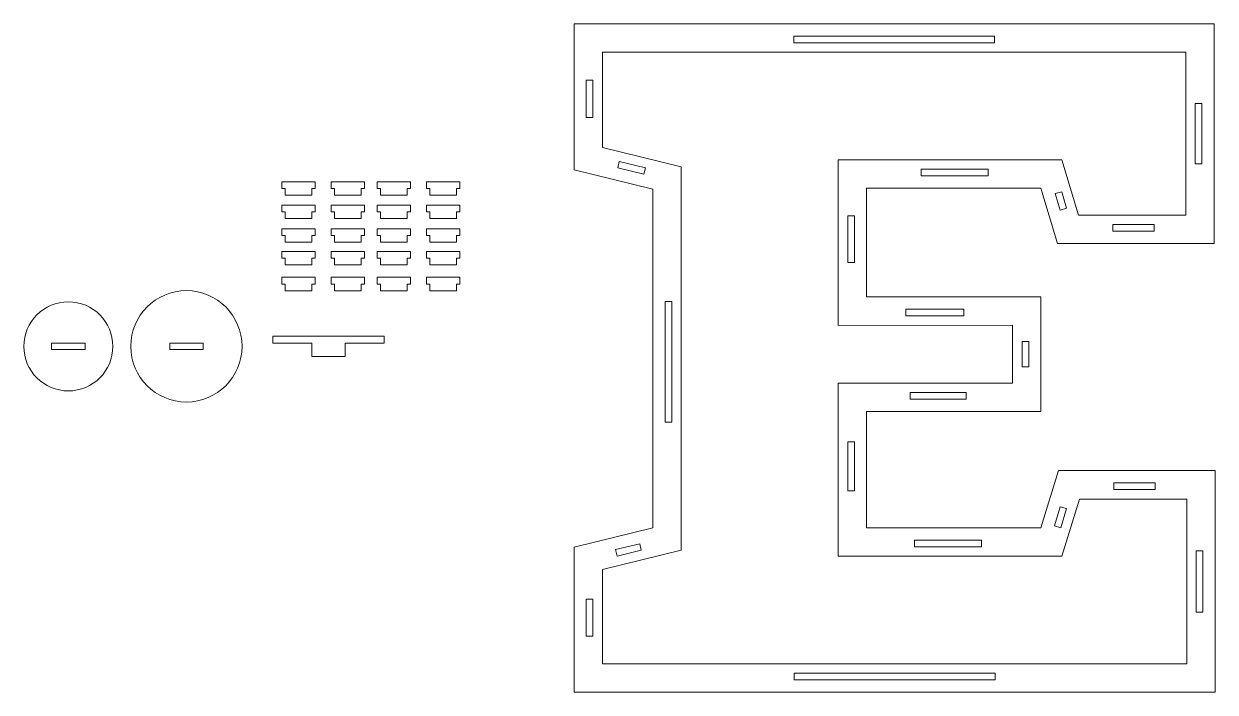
# Model space of a CAD drawing. Header units: centimetres. Extents: x -250 to 250, y -508 to 508.
# Drawn here: x -245.6 to -192.1, y 37.7 to 67.7 of the extents above; entities that cross this region are included whole.
import ezdxf

# ---------------------------------------------------------------- set-up
doc = ezdxf.new("R2010")
doc.units = ezdxf.units.CM
doc.header["$MEASUREMENT"] = 0
doc.layers.add('Capa 1', color=7, linetype='Continuous')

msp = doc.modelspace()

# ---------------------------------------------------------------- linework, layer by layer
at = {"layer": 'Capa 1', "color": 240, "lineweight": 9}
for points, knots in [([(-192.08501, 37.69765), (-192.08501, 37.69765), (-220.88502, 37.69765), (-220.88502, 37.69765), (-220.88502, 37.69765), (-220.88502, 44.21192), (-220.88502, 44.21192), (-220.88502, 44.21192), (-217.34327, 45.06907), (-217.34327, 45.06907), (-217.34327, 45.06907), (-217.34327, 60.28332), (-217.34327, 60.28332), (-217.34327, 60.28332), (-220.88502, 61.14047), (-220.88502, 61.14047), (-220.88502, 61.14047), (-220.88502, 67.69759), (-220.88502, 67.69759), (-220.88502, 67.69759), (-192.13162, 67.69759), (-192.13162, 67.69759), (-192.13162, 67.69759), (-192.13162, 57.84047), (-192.13162, 57.84047), (-192.13162, 57.84047), (-199.16852, 57.84047), (-199.16852, 57.84047), (-199.16852, 57.84047), (-199.91414, 60.32618), (-199.91414, 60.32618), (-199.91414, 60.32618), (-207.74327, 60.32618), (-207.74327, 60.32618), (-207.74327, 60.32618), (-207.7432, 55.43717), (-207.7432, 55.43717), (-207.7432, 55.43717), (-199.91414, 55.44048), (-199.91414, 55.44048), (-199.91414, 55.44048), (-199.91414, 50.29763), (-199.91414, 50.29763), (-199.91414, 50.29763), (-207.74327, 50.29763), (-207.74327, 50.29763), (-207.74327, 50.29763), (-207.74327, 45.06907), (-207.74327, 45.06907), (-207.74327, 45.06907), (-199.91414, 45.06907), (-199.91414, 45.06907), (-199.91414, 45.06907), (-199.12191, 47.64049), (-199.12191, 47.64049), (-199.12191, 47.64049), (-192.08501, 47.64049), (-192.08501, 47.64049), (-192.08501, 47.64049), (-192.08501, 37.69765), (-192.08501, 37.69765)], [0, 0, 0, 0, 0.05, 0.05, 0.05, 0.1, 0.1, 0.1, 0.15, 0.15, 0.15, 0.2, 0.2, 0.2, 0.25, 0.25, 0.25, 0.3, 0.3, 0.3, 0.35, 0.35, 0.35, 0.4, 0.4, 0.4, 0.45, 0.45, 0.45, 0.5, 0.5, 0.5, 0.55, 0.55, 0.55, 0.6, 0.6, 0.6, 0.65, 0.65, 0.65, 0.7, 0.7, 0.7, 0.75, 0.75, 0.75, 0.8, 0.8, 0.8, 0.85, 0.85, 0.85, 0.9, 0.9, 0.9, 0.95, 0.95, 0.95, 1, 1, 1, 1]), ([(-211.01771, 66.84906), (-211.01771, 66.84906), (-201.99893, 66.84906), (-201.99893, 66.84906), (-201.99893, 66.84906), (-201.99893, 67.14906), (-201.99893, 67.14906), (-201.99893, 67.14906), (-211.01771, 67.14906), (-211.01771, 67.14906), (-211.01771, 67.14906), (-211.01771, 66.84906), (-211.01771, 66.84906)], [0, 0, 0, 0, 0.25, 0.25, 0.25, 0.5, 0.5, 0.5, 0.75, 0.75, 0.75, 1, 1, 1, 1]), ([(-193.3578, 38.97044), (-193.3578, 38.97044), (-193.3578, 46.3677), (-193.3578, 46.3677), (-193.3578, 46.3677), (-198.18222, 46.3677), (-198.18222, 46.3677), (-198.18222, 46.3677), (-198.97445, 43.79628), (-198.97445, 43.79628), (-198.97445, 43.79628), (-209.01606, 43.79628), (-209.01606, 43.79628), (-209.01606, 43.79628), (-209.01606, 51.57042), (-209.01606, 51.57042), (-209.01606, 51.57042), (-201.18693, 51.57042), (-201.18693, 51.57042), (-201.18693, 51.57042), (-201.18693, 54.16715), (-201.18693, 54.16715), (-201.18693, 54.16715), (-209.01597, 54.16384), (-209.01597, 54.16384), (-209.01597, 54.16384), (-209.01608, 61.59897), (-209.01608, 61.59897), (-209.01608, 61.59897), (-198.96711, 61.59897), (-198.96711, 61.59897), (-198.96711, 61.59897), (-198.22149, 59.11326), (-198.22149, 59.11326), (-198.22149, 59.11326), (-193.40441, 59.11326), (-193.40441, 59.11326), (-193.40441, 59.11326), (-193.40441, 66.4248), (-193.40441, 66.4248), (-193.40441, 66.4248), (-219.61223, 66.4248), (-219.61223, 66.4248), (-219.61223, 66.4248), (-219.61223, 62.14197), (-219.61223, 62.14197), (-219.61223, 62.14197), (-216.07048, 61.28482), (-216.07048, 61.28482), (-216.07048, 61.28482), (-216.07048, 44.06757), (-216.07048, 44.06757), (-216.07048, 44.06757), (-219.61223, 43.21042), (-219.61223, 43.21042), (-219.61223, 43.21042), (-219.61223, 38.97044), (-219.61223, 38.97044), (-219.61223, 38.97044), (-193.3578, 38.97044), (-193.3578, 38.97044)], [0, 0, 0, 0, 0.05, 0.05, 0.05, 0.1, 0.1, 0.1, 0.15, 0.15, 0.15, 0.2, 0.2, 0.2, 0.25, 0.25, 0.25, 0.3, 0.3, 0.3, 0.35, 0.35, 0.35, 0.4, 0.4, 0.4, 0.45, 0.45, 0.45, 0.5, 0.5, 0.5, 0.55, 0.55, 0.55, 0.6, 0.6, 0.6, 0.65, 0.65, 0.65, 0.7, 0.7, 0.7, 0.75, 0.75, 0.75, 0.8, 0.8, 0.8, 0.85, 0.85, 0.85, 0.9, 0.9, 0.9, 0.95, 0.95, 0.95, 1, 1, 1, 1]), ([(-220.03649, 63.48845), (-220.03649, 63.48845), (-220.03649, 65.16875), (-220.03649, 65.16875), (-220.03649, 65.16875), (-220.33649, 65.16875), (-220.33649, 65.16875), (-220.33649, 65.16875), (-220.33649, 63.48845), (-220.33649, 63.48845), (-220.33649, 63.48845), (-220.03649, 63.48845), (-220.03649, 63.48845)], [0, 0, 0, 0, 0.25, 0.25, 0.25, 0.5, 0.5, 0.5, 0.75, 0.75, 0.75, 1, 1, 1, 1]), ([(-192.98015, 64.12904), (-192.98015, 64.12904), (-192.98015, 61.40902), (-192.98015, 61.40902), (-192.98015, 61.40902), (-192.68015, 61.40902), (-192.68015, 61.40902), (-192.68015, 61.40902), (-192.68015, 64.12904), (-192.68015, 64.12904), (-192.68015, 64.12904), (-192.98015, 64.12904), (-192.98015, 64.12904)], [0, 0, 0, 0, 0.25, 0.25, 0.25, 0.5, 0.5, 0.5, 0.75, 0.75, 0.75, 1, 1, 1, 1]), ([(-217.67532, 61.23671), (-217.67532, 61.23671), (-218.85591, 61.52242), (-218.85591, 61.52242), (-218.85591, 61.52242), (-218.92647, 61.23084), (-218.92647, 61.23084), (-218.92647, 61.23084), (-217.74589, 60.94512), (-217.74589, 60.94512), (-217.74589, 60.94512), (-217.67532, 61.23671), (-217.67532, 61.23671)], [0, 0, 0, 0, 0.25, 0.25, 0.25, 0.5, 0.5, 0.5, 0.75, 0.75, 0.75, 1, 1, 1, 1]), ([(-202.2858, 61.17471), (-202.2858, 61.17471), (-205.2888, 61.17471), (-205.2888, 61.17471), (-205.2888, 61.17471), (-205.2888, 60.87471), (-205.2888, 60.87471), (-205.2888, 60.87471), (-202.2858, 60.87471), (-202.2858, 60.87471), (-202.2858, 60.87471), (-202.2858, 61.17471), (-202.2858, 61.17471)], [0, 0, 0, 0, 0.25, 0.25, 0.25, 0.5, 0.5, 0.5, 0.75, 0.75, 0.75, 1, 1, 1, 1]), ([(-232.66725, 60.31139), (-232.66725, 60.31139), (-232.66725, 60.01139), (-232.66725, 60.01139), (-232.66725, 60.01139), (-233.86725, 60.01139), (-233.86725, 60.01139), (-233.86725, 60.01139), (-233.86725, 60.31139), (-233.86725, 60.31139), (-233.86725, 60.31139), (-234.01725, 60.31139), (-234.01725, 60.31139), (-234.01725, 60.31139), (-234.01725, 60.61139), (-234.01725, 60.61139), (-234.01725, 60.61139), (-232.51725, 60.61139), (-232.51725, 60.61139), (-232.51725, 60.61139), (-232.51725, 60.31139), (-232.51725, 60.31139), (-232.51725, 60.31139), (-232.66725, 60.31139), (-232.66725, 60.31139)], [0, 0, 0, 0, 0.125, 0.125, 0.125, 0.25, 0.25, 0.25, 0.375, 0.375, 0.375, 0.5, 0.5, 0.5, 0.625, 0.625, 0.625, 0.75, 0.75, 0.75, 0.875, 0.875, 0.875, 1, 1, 1, 1]), ([(-230.44692, 60.31139), (-230.44692, 60.31139), (-230.44692, 60.01139), (-230.44692, 60.01139), (-230.44692, 60.01139), (-231.64692, 60.01139), (-231.64692, 60.01139), (-231.64692, 60.01139), (-231.64692, 60.31139), (-231.64692, 60.31139), (-231.64692, 60.31139), (-231.79692, 60.31139), (-231.79692, 60.31139), (-231.79692, 60.31139), (-231.79692, 60.61139), (-231.79692, 60.61139), (-231.79692, 60.61139), (-230.29692, 60.61139), (-230.29692, 60.61139), (-230.29692, 60.61139), (-230.29692, 60.31139), (-230.29692, 60.31139), (-230.29692, 60.31139), (-230.44692, 60.31139), (-230.44692, 60.31139)], [0, 0, 0, 0, 0.125, 0.125, 0.125, 0.25, 0.25, 0.25, 0.375, 0.375, 0.375, 0.5, 0.5, 0.5, 0.625, 0.625, 0.625, 0.75, 0.75, 0.75, 0.875, 0.875, 0.875, 1, 1, 1, 1]), ([(-228.387, 60.31139), (-228.387, 60.31139), (-228.387, 60.01139), (-228.387, 60.01139), (-228.387, 60.01139), (-229.587, 60.01139), (-229.587, 60.01139), (-229.587, 60.01139), (-229.587, 60.31139), (-229.587, 60.31139), (-229.587, 60.31139), (-229.737, 60.31139), (-229.737, 60.31139), (-229.737, 60.31139), (-229.737, 60.61139), (-229.737, 60.61139), (-229.737, 60.61139), (-228.237, 60.61139), (-228.237, 60.61139), (-228.237, 60.61139), (-228.237, 60.31139), (-228.237, 60.31139), (-228.237, 60.31139), (-228.387, 60.31139), (-228.387, 60.31139)], [0, 0, 0, 0, 0.125, 0.125, 0.125, 0.25, 0.25, 0.25, 0.375, 0.375, 0.375, 0.5, 0.5, 0.5, 0.625, 0.625, 0.625, 0.75, 0.75, 0.75, 0.875, 0.875, 0.875, 1, 1, 1, 1]), ([(-226.16667, 60.31139), (-226.16667, 60.31139), (-226.16667, 60.01139), (-226.16667, 60.01139), (-226.16667, 60.01139), (-227.36667, 60.01139), (-227.36667, 60.01139), (-227.36667, 60.01139), (-227.36667, 60.31139), (-227.36667, 60.31139), (-227.36667, 60.31139), (-227.51667, 60.31139), (-227.51667, 60.31139), (-227.51667, 60.31139), (-227.51667, 60.61139), (-227.51667, 60.61139), (-227.51667, 60.61139), (-226.01667, 60.61139), (-226.01667, 60.61139), (-226.01667, 60.61139), (-226.01667, 60.31139), (-226.01667, 60.31139), (-226.01667, 60.31139), (-226.16667, 60.31139), (-226.16667, 60.31139)], [0, 0, 0, 0, 0.125, 0.125, 0.125, 0.25, 0.25, 0.25, 0.375, 0.375, 0.375, 0.5, 0.5, 0.5, 0.625, 0.625, 0.625, 0.75, 0.75, 0.75, 0.875, 0.875, 0.875, 1, 1, 1, 1]), ([(-198.75819, 59.42582), (-198.75819, 59.42582), (-198.97921, 60.16265), (-198.97921, 60.16265), (-198.97921, 60.16265), (-199.26656, 60.07646), (-199.26656, 60.07646), (-199.26656, 60.07646), (-199.04554, 59.33963), (-199.04554, 59.33963), (-199.04554, 59.33963), (-198.75819, 59.42582), (-198.75819, 59.42582)], [0, 0, 0, 0, 0.25, 0.25, 0.25, 0.5, 0.5, 0.5, 0.75, 0.75, 0.75, 1, 1, 1, 1]), ([(-232.66725, 59.25559), (-232.66725, 59.25559), (-232.66725, 58.95559), (-232.66725, 58.95559), (-232.66725, 58.95559), (-233.86725, 58.95559), (-233.86725, 58.95559), (-233.86725, 58.95559), (-233.86725, 59.25559), (-233.86725, 59.25559), (-233.86725, 59.25559), (-234.01725, 59.25559), (-234.01725, 59.25559), (-234.01725, 59.25559), (-234.01725, 59.55559), (-234.01725, 59.55559), (-234.01725, 59.55559), (-232.51725, 59.55559), (-232.51725, 59.55559), (-232.51725, 59.55559), (-232.51725, 59.25559), (-232.51725, 59.25559), (-232.51725, 59.25559), (-232.66725, 59.25559), (-232.66725, 59.25559)], [0, 0, 0, 0, 0.125, 0.125, 0.125, 0.25, 0.25, 0.25, 0.375, 0.375, 0.375, 0.5, 0.5, 0.5, 0.625, 0.625, 0.625, 0.75, 0.75, 0.75, 0.875, 0.875, 0.875, 1, 1, 1, 1]), ([(-230.44692, 59.25559), (-230.44692, 59.25559), (-230.44692, 58.95559), (-230.44692, 58.95559), (-230.44692, 58.95559), (-231.64692, 58.95559), (-231.64692, 58.95559), (-231.64692, 58.95559), (-231.64692, 59.25559), (-231.64692, 59.25559), (-231.64692, 59.25559), (-231.79692, 59.25559), (-231.79692, 59.25559), (-231.79692, 59.25559), (-231.79692, 59.55559), (-231.79692, 59.55559), (-231.79692, 59.55559), (-230.29692, 59.55559), (-230.29692, 59.55559), (-230.29692, 59.55559), (-230.29692, 59.25559), (-230.29692, 59.25559), (-230.29692, 59.25559), (-230.44692, 59.25559), (-230.44692, 59.25559)], [0, 0, 0, 0, 0.125, 0.125, 0.125, 0.25, 0.25, 0.25, 0.375, 0.375, 0.375, 0.5, 0.5, 0.5, 0.625, 0.625, 0.625, 0.75, 0.75, 0.75, 0.875, 0.875, 0.875, 1, 1, 1, 1]), ([(-228.387, 59.25559), (-228.387, 59.25559), (-228.387, 58.95559), (-228.387, 58.95559), (-228.387, 58.95559), (-229.587, 58.95559), (-229.587, 58.95559), (-229.587, 58.95559), (-229.587, 59.25559), (-229.587, 59.25559), (-229.587, 59.25559), (-229.737, 59.25559), (-229.737, 59.25559), (-229.737, 59.25559), (-229.737, 59.55559), (-229.737, 59.55559), (-229.737, 59.55559), (-228.237, 59.55559), (-228.237, 59.55559), (-228.237, 59.55559), (-228.237, 59.25559), (-228.237, 59.25559), (-228.237, 59.25559), (-228.387, 59.25559), (-228.387, 59.25559)], [0, 0, 0, 0, 0.125, 0.125, 0.125, 0.25, 0.25, 0.25, 0.375, 0.375, 0.375, 0.5, 0.5, 0.5, 0.625, 0.625, 0.625, 0.75, 0.75, 0.75, 0.875, 0.875, 0.875, 1, 1, 1, 1]), ([(-226.16667, 59.25559), (-226.16667, 59.25559), (-226.16667, 58.95559), (-226.16667, 58.95559), (-226.16667, 58.95559), (-227.36667, 58.95559), (-227.36667, 58.95559), (-227.36667, 58.95559), (-227.36667, 59.25559), (-227.36667, 59.25559), (-227.36667, 59.25559), (-227.51667, 59.25559), (-227.51667, 59.25559), (-227.51667, 59.25559), (-227.51667, 59.55559), (-227.51667, 59.55559), (-227.51667, 59.55559), (-226.01667, 59.55559), (-226.01667, 59.55559), (-226.01667, 59.55559), (-226.01667, 59.25559), (-226.01667, 59.25559), (-226.01667, 59.25559), (-226.16667, 59.25559), (-226.16667, 59.25559)], [0, 0, 0, 0, 0.125, 0.125, 0.125, 0.25, 0.25, 0.25, 0.375, 0.375, 0.375, 0.5, 0.5, 0.5, 0.625, 0.625, 0.625, 0.75, 0.75, 0.75, 0.875, 0.875, 0.875, 1, 1, 1, 1]), ([(-208.59178, 59.07923), (-208.59178, 59.07923), (-208.59175, 56.98376), (-208.59175, 56.98376), (-208.59175, 56.98376), (-208.29175, 56.98376), (-208.29175, 56.98376), (-208.29175, 56.98376), (-208.29178, 59.07924), (-208.29178, 59.07924), (-208.29178, 59.07924), (-208.59178, 59.07923), (-208.59178, 59.07923)], [0, 0, 0, 0, 0.25, 0.25, 0.25, 0.5, 0.5, 0.5, 0.75, 0.75, 0.75, 1, 1, 1, 1]), ([(-232.66725, 58.19472), (-232.66725, 58.19472), (-232.66725, 57.89472), (-232.66725, 57.89472), (-232.66725, 57.89472), (-233.86725, 57.89472), (-233.86725, 57.89472), (-233.86725, 57.89472), (-233.86725, 58.19472), (-233.86725, 58.19472), (-233.86725, 58.19472), (-234.01725, 58.19472), (-234.01725, 58.19472), (-234.01725, 58.19472), (-234.01725, 58.49472), (-234.01725, 58.49472), (-234.01725, 58.49472), (-232.51725, 58.49472), (-232.51725, 58.49472), (-232.51725, 58.49472), (-232.51725, 58.19472), (-232.51725, 58.19472), (-232.51725, 58.19472), (-232.66725, 58.19472), (-232.66725, 58.19472)], [0, 0, 0, 0, 0.125, 0.125, 0.125, 0.25, 0.25, 0.25, 0.375, 0.375, 0.375, 0.5, 0.5, 0.5, 0.625, 0.625, 0.625, 0.75, 0.75, 0.75, 0.875, 0.875, 0.875, 1, 1, 1, 1]), ([(-230.44692, 58.19472), (-230.44692, 58.19472), (-230.44692, 57.89472), (-230.44692, 57.89472), (-230.44692, 57.89472), (-231.64692, 57.89472), (-231.64692, 57.89472), (-231.64692, 57.89472), (-231.64692, 58.19472), (-231.64692, 58.19472), (-231.64692, 58.19472), (-231.79692, 58.19472), (-231.79692, 58.19472), (-231.79692, 58.19472), (-231.79692, 58.49472), (-231.79692, 58.49472), (-231.79692, 58.49472), (-230.29692, 58.49472), (-230.29692, 58.49472), (-230.29692, 58.49472), (-230.29692, 58.19472), (-230.29692, 58.19472), (-230.29692, 58.19472), (-230.44692, 58.19472), (-230.44692, 58.19472)], [0, 0, 0, 0, 0.125, 0.125, 0.125, 0.25, 0.25, 0.25, 0.375, 0.375, 0.375, 0.5, 0.5, 0.5, 0.625, 0.625, 0.625, 0.75, 0.75, 0.75, 0.875, 0.875, 0.875, 1, 1, 1, 1]), ([(-228.387, 58.19472), (-228.387, 58.19472), (-228.387, 57.89472), (-228.387, 57.89472), (-228.387, 57.89472), (-229.587, 57.89472), (-229.587, 57.89472), (-229.587, 57.89472), (-229.587, 58.19472), (-229.587, 58.19472), (-229.587, 58.19472), (-229.737, 58.19472), (-229.737, 58.19472), (-229.737, 58.19472), (-229.737, 58.49472), (-229.737, 58.49472), (-229.737, 58.49472), (-228.237, 58.49472), (-228.237, 58.49472), (-228.237, 58.49472), (-228.237, 58.19472), (-228.237, 58.19472), (-228.237, 58.19472), (-228.387, 58.19472), (-228.387, 58.19472)], [0, 0, 0, 0, 0.125, 0.125, 0.125, 0.25, 0.25, 0.25, 0.375, 0.375, 0.375, 0.5, 0.5, 0.5, 0.625, 0.625, 0.625, 0.75, 0.75, 0.75, 0.875, 0.875, 0.875, 1, 1, 1, 1]), ([(-226.16667, 58.19472), (-226.16667, 58.19472), (-226.16667, 57.89472), (-226.16667, 57.89472), (-226.16667, 57.89472), (-227.36667, 57.89472), (-227.36667, 57.89472), (-227.36667, 57.89472), (-227.36667, 58.19472), (-227.36667, 58.19472), (-227.36667, 58.19472), (-227.51667, 58.19472), (-227.51667, 58.19472), (-227.51667, 58.19472), (-227.51667, 58.49472), (-227.51667, 58.49472), (-227.51667, 58.49472), (-226.01667, 58.49472), (-226.01667, 58.49472), (-226.01667, 58.49472), (-226.01667, 58.19472), (-226.01667, 58.19472), (-226.01667, 58.19472), (-226.16667, 58.19472), (-226.16667, 58.19472)], [0, 0, 0, 0, 0.125, 0.125, 0.125, 0.25, 0.25, 0.25, 0.375, 0.375, 0.375, 0.5, 0.5, 0.5, 0.625, 0.625, 0.625, 0.75, 0.75, 0.75, 0.875, 0.875, 0.875, 1, 1, 1, 1]), ([(-194.83249, 58.689), (-194.83249, 58.689), (-196.68483, 58.689), (-196.68483, 58.689), (-196.68483, 58.689), (-196.68483, 58.389), (-196.68483, 58.389), (-196.68483, 58.389), (-194.83249, 58.389), (-194.83249, 58.389), (-194.83249, 58.389), (-194.83249, 58.689), (-194.83249, 58.689)], [0, 0, 0, 0, 0.25, 0.25, 0.25, 0.5, 0.5, 0.5, 0.75, 0.75, 0.75, 1, 1, 1, 1]), ([(-232.66725, 57.17254), (-232.66725, 57.17254), (-232.66725, 56.87254), (-232.66725, 56.87254), (-232.66725, 56.87254), (-233.86725, 56.87254), (-233.86725, 56.87254), (-233.86725, 56.87254), (-233.86725, 57.17254), (-233.86725, 57.17254), (-233.86725, 57.17254), (-234.01725, 57.17254), (-234.01725, 57.17254), (-234.01725, 57.17254), (-234.01725, 57.47254), (-234.01725, 57.47254), (-234.01725, 57.47254), (-232.51725, 57.47254), (-232.51725, 57.47254), (-232.51725, 57.47254), (-232.51725, 57.17254), (-232.51725, 57.17254), (-232.51725, 57.17254), (-232.66725, 57.17254), (-232.66725, 57.17254)], [0, 0, 0, 0, 0.125, 0.125, 0.125, 0.25, 0.25, 0.25, 0.375, 0.375, 0.375, 0.5, 0.5, 0.5, 0.625, 0.625, 0.625, 0.75, 0.75, 0.75, 0.875, 0.875, 0.875, 1, 1, 1, 1]), ([(-230.44692, 57.17254), (-230.44692, 57.17254), (-230.44692, 56.87254), (-230.44692, 56.87254), (-230.44692, 56.87254), (-231.64692, 56.87254), (-231.64692, 56.87254), (-231.64692, 56.87254), (-231.64692, 57.17254), (-231.64692, 57.17254), (-231.64692, 57.17254), (-231.79692, 57.17254), (-231.79692, 57.17254), (-231.79692, 57.17254), (-231.79692, 57.47254), (-231.79692, 57.47254), (-231.79692, 57.47254), (-230.29692, 57.47254), (-230.29692, 57.47254), (-230.29692, 57.47254), (-230.29692, 57.17254), (-230.29692, 57.17254), (-230.29692, 57.17254), (-230.44692, 57.17254), (-230.44692, 57.17254)], [0, 0, 0, 0, 0.125, 0.125, 0.125, 0.25, 0.25, 0.25, 0.375, 0.375, 0.375, 0.5, 0.5, 0.5, 0.625, 0.625, 0.625, 0.75, 0.75, 0.75, 0.875, 0.875, 0.875, 1, 1, 1, 1]), ([(-228.387, 57.17254), (-228.387, 57.17254), (-228.387, 56.87254), (-228.387, 56.87254), (-228.387, 56.87254), (-229.587, 56.87254), (-229.587, 56.87254), (-229.587, 56.87254), (-229.587, 57.17254), (-229.587, 57.17254), (-229.587, 57.17254), (-229.737, 57.17254), (-229.737, 57.17254), (-229.737, 57.17254), (-229.737, 57.47254), (-229.737, 57.47254), (-229.737, 57.47254), (-228.237, 57.47254), (-228.237, 57.47254), (-228.237, 57.47254), (-228.237, 57.17254), (-228.237, 57.17254), (-228.237, 57.17254), (-228.387, 57.17254), (-228.387, 57.17254)], [0, 0, 0, 0, 0.125, 0.125, 0.125, 0.25, 0.25, 0.25, 0.375, 0.375, 0.375, 0.5, 0.5, 0.5, 0.625, 0.625, 0.625, 0.75, 0.75, 0.75, 0.875, 0.875, 0.875, 1, 1, 1, 1]), ([(-226.16667, 57.17254), (-226.16667, 57.17254), (-226.16667, 56.87254), (-226.16667, 56.87254), (-226.16667, 56.87254), (-227.36667, 56.87254), (-227.36667, 56.87254), (-227.36667, 56.87254), (-227.36667, 57.17254), (-227.36667, 57.17254), (-227.36667, 57.17254), (-227.51667, 57.17254), (-227.51667, 57.17254), (-227.51667, 57.17254), (-227.51667, 57.47254), (-227.51667, 57.47254), (-227.51667, 57.47254), (-226.01667, 57.47254), (-226.01667, 57.47254), (-226.01667, 57.47254), (-226.01667, 57.17254), (-226.01667, 57.17254), (-226.01667, 57.17254), (-226.16667, 57.17254), (-226.16667, 57.17254)], [0, 0, 0, 0, 0.125, 0.125, 0.125, 0.25, 0.25, 0.25, 0.375, 0.375, 0.375, 0.5, 0.5, 0.5, 0.625, 0.625, 0.625, 0.75, 0.75, 0.75, 0.875, 0.875, 0.875, 1, 1, 1, 1]), ([(-232.66725, 56.01934), (-232.66725, 56.01934), (-232.66725, 55.71934), (-232.66725, 55.71934), (-232.66725, 55.71934), (-233.86725, 55.71934), (-233.86725, 55.71934), (-233.86725, 55.71934), (-233.86725, 56.01934), (-233.86725, 56.01934), (-233.86725, 56.01934), (-234.01725, 56.01934), (-234.01725, 56.01934), (-234.01725, 56.01934), (-234.01725, 56.31934), (-234.01725, 56.31934), (-234.01725, 56.31934), (-232.51725, 56.31934), (-232.51725, 56.31934), (-232.51725, 56.31934), (-232.51725, 56.01934), (-232.51725, 56.01934), (-232.51725, 56.01934), (-232.66725, 56.01934), (-232.66725, 56.01934)], [0, 0, 0, 0, 0.125, 0.125, 0.125, 0.25, 0.25, 0.25, 0.375, 0.375, 0.375, 0.5, 0.5, 0.5, 0.625, 0.625, 0.625, 0.75, 0.75, 0.75, 0.875, 0.875, 0.875, 1, 1, 1, 1]), ([(-230.44692, 56.01934), (-230.44692, 56.01934), (-230.44692, 55.71934), (-230.44692, 55.71934), (-230.44692, 55.71934), (-231.64692, 55.71934), (-231.64692, 55.71934), (-231.64692, 55.71934), (-231.64692, 56.01934), (-231.64692, 56.01934), (-231.64692, 56.01934), (-231.79692, 56.01934), (-231.79692, 56.01934), (-231.79692, 56.01934), (-231.79692, 56.31934), (-231.79692, 56.31934), (-231.79692, 56.31934), (-230.29692, 56.31934), (-230.29692, 56.31934), (-230.29692, 56.31934), (-230.29692, 56.01934), (-230.29692, 56.01934), (-230.29692, 56.01934), (-230.44692, 56.01934), (-230.44692, 56.01934)], [0, 0, 0, 0, 0.125, 0.125, 0.125, 0.25, 0.25, 0.25, 0.375, 0.375, 0.375, 0.5, 0.5, 0.5, 0.625, 0.625, 0.625, 0.75, 0.75, 0.75, 0.875, 0.875, 0.875, 1, 1, 1, 1]), ([(-228.387, 56.01934), (-228.387, 56.01934), (-228.387, 55.71934), (-228.387, 55.71934), (-228.387, 55.71934), (-229.587, 55.71934), (-229.587, 55.71934), (-229.587, 55.71934), (-229.587, 56.01934), (-229.587, 56.01934), (-229.587, 56.01934), (-229.737, 56.01934), (-229.737, 56.01934), (-229.737, 56.01934), (-229.737, 56.31934), (-229.737, 56.31934), (-229.737, 56.31934), (-228.237, 56.31934), (-228.237, 56.31934), (-228.237, 56.31934), (-228.237, 56.01934), (-228.237, 56.01934), (-228.237, 56.01934), (-228.387, 56.01934), (-228.387, 56.01934)], [0, 0, 0, 0, 0.125, 0.125, 0.125, 0.25, 0.25, 0.25, 0.375, 0.375, 0.375, 0.5, 0.5, 0.5, 0.625, 0.625, 0.625, 0.75, 0.75, 0.75, 0.875, 0.875, 0.875, 1, 1, 1, 1]), ([(-226.16667, 56.01934), (-226.16667, 56.01934), (-226.16667, 55.71934), (-226.16667, 55.71934), (-226.16667, 55.71934), (-227.36667, 55.71934), (-227.36667, 55.71934), (-227.36667, 55.71934), (-227.36667, 56.01934), (-227.36667, 56.01934), (-227.36667, 56.01934), (-227.51667, 56.01934), (-227.51667, 56.01934), (-227.51667, 56.01934), (-227.51667, 56.31934), (-227.51667, 56.31934), (-227.51667, 56.31934), (-226.01667, 56.31934), (-226.01667, 56.31934), (-226.01667, 56.31934), (-226.01667, 56.01934), (-226.01667, 56.01934), (-226.01667, 56.01934), (-226.16667, 56.01934), (-226.16667, 56.01934)], [0, 0, 0, 0, 0.125, 0.125, 0.125, 0.25, 0.25, 0.25, 0.375, 0.375, 0.375, 0.5, 0.5, 0.5, 0.625, 0.625, 0.625, 0.75, 0.75, 0.75, 0.875, 0.875, 0.875, 1, 1, 1, 1]), ([(-238.3006, 55.72062), (-236.91989, 55.72062), (-235.8006, 54.60133), (-235.8006, 53.22062), (-235.8006, 51.83991), (-236.91989, 50.72062), (-238.3006, 50.72062), (-239.68131, 50.72062), (-240.8006, 51.83991), (-240.8006, 53.22062), (-240.8006, 54.60133), (-239.68131, 55.72062), (-238.3006, 55.72062)], [0, 0, 0, 0, 0.25, 0.25, 0.25, 0.5, 0.5, 0.5, 0.75, 0.75, 0.75, 1, 1, 1, 1]), ([(-243.60326, 55.22062), (-242.49869, 55.22062), (-241.60326, 54.32519), (-241.60326, 53.22062), (-241.60326, 52.11605), (-242.49869, 51.22062), (-243.60326, 51.22062), (-244.70783, 51.22062), (-245.60326, 52.11605), (-245.60326, 53.22062), (-245.60326, 54.32519), (-244.70783, 55.22062), (-243.60326, 55.22062)], [0, 0, 0, 0, 0.25, 0.25, 0.25, 0.5, 0.5, 0.5, 0.75, 0.75, 0.75, 1, 1, 1, 1]), ([(-216.49474, 49.82074), (-216.49474, 49.82074), (-216.49474, 55.24007), (-216.49474, 55.24007), (-216.49474, 55.24007), (-216.79474, 55.24007), (-216.79474, 55.24007), (-216.79474, 55.24007), (-216.79474, 49.82074), (-216.79474, 49.82074), (-216.79474, 49.82074), (-216.49474, 49.82074), (-216.49474, 49.82074)], [0, 0, 0, 0, 0.25, 0.25, 0.25, 0.5, 0.5, 0.5, 0.75, 0.75, 0.75, 1, 1, 1, 1]), ([(-205.98204, 54.58938), (-205.98204, 54.58938), (-203.37235, 54.59049), (-203.37235, 54.59049), (-203.37235, 54.59049), (-203.37248, 54.89049), (-203.37248, 54.89049), (-203.37248, 54.89049), (-205.98216, 54.88938), (-205.98216, 54.88938), (-205.98216, 54.88938), (-205.98204, 54.58938), (-205.98204, 54.58938)], [0, 0, 0, 0, 0.25, 0.25, 0.25, 0.5, 0.5, 0.5, 0.75, 0.75, 0.75, 1, 1, 1, 1]), ([(-234.42103, 53.67062), (-234.42103, 53.67062), (-229.42103, 53.67062), (-229.42103, 53.67062), (-229.42103, 53.67062), (-229.42103, 53.37062), (-229.42103, 53.37062), (-229.42103, 53.37062), (-231.17103, 53.37062), (-231.17103, 53.37062), (-231.17103, 53.37062), (-231.17103, 52.77062), (-231.17103, 52.77062), (-231.17103, 52.77062), (-232.67103, 52.77062), (-232.67103, 52.77062), (-232.67103, 52.77062), (-232.67103, 53.37062), (-232.67103, 53.37062), (-232.67103, 53.37062), (-234.42103, 53.37062), (-234.42103, 53.37062), (-234.42103, 53.37062), (-234.42103, 53.67062), (-234.42103, 53.67062)], [0, 0, 0, 0, 0.125, 0.125, 0.125, 0.25, 0.25, 0.25, 0.375, 0.375, 0.375, 0.5, 0.5, 0.5, 0.625, 0.625, 0.625, 0.75, 0.75, 0.75, 0.875, 0.875, 0.875, 1, 1, 1, 1]), ([(-244.35326, 53.36562), (-244.35326, 53.36562), (-242.85326, 53.36562), (-242.85326, 53.36562), (-242.85326, 53.36562), (-242.85326, 53.07562), (-242.85326, 53.07562), (-242.85326, 53.07562), (-244.35326, 53.07562), (-244.35326, 53.07562), (-244.35326, 53.07562), (-244.35326, 53.36562), (-244.35326, 53.36562)], [0, 0, 0, 0, 0.25, 0.25, 0.25, 0.5, 0.5, 0.5, 0.75, 0.75, 0.75, 1, 1, 1, 1]), ([(-239.0506, 53.36562), (-239.0506, 53.36562), (-237.5506, 53.36562), (-237.5506, 53.36562), (-237.5506, 53.36562), (-237.5506, 53.07562), (-237.5506, 53.07562), (-237.5506, 53.07562), (-239.0506, 53.07562), (-239.0506, 53.07562), (-239.0506, 53.07562), (-239.0506, 53.36562), (-239.0506, 53.36562)], [0, 0, 0, 0, 0.25, 0.25, 0.25, 0.5, 0.5, 0.5, 0.75, 0.75, 0.75, 1, 1, 1, 1]), ([(-200.76267, 53.44311), (-200.76267, 53.44311), (-200.76267, 52.29464), (-200.76267, 52.29464), (-200.76267, 52.29464), (-200.46267, 52.29464), (-200.46267, 52.29464), (-200.46267, 52.29464), (-200.46267, 53.44311), (-200.46267, 53.44311), (-200.46267, 53.44311), (-200.76267, 53.44311), (-200.76267, 53.44311)], [0, 0, 0, 0, 0.25, 0.25, 0.25, 0.5, 0.5, 0.5, 0.75, 0.75, 0.75, 1, 1, 1, 1]), ([(-203.27238, 51.14616), (-203.27238, 51.14616), (-205.78209, 51.14616), (-205.78209, 51.14616), (-205.78209, 51.14616), (-205.78209, 50.84616), (-205.78209, 50.84616), (-205.78209, 50.84616), (-203.27238, 50.84616), (-203.27238, 50.84616), (-203.27238, 50.84616), (-203.27238, 51.14616), (-203.27238, 51.14616)], [0, 0, 0, 0, 0.25, 0.25, 0.25, 0.5, 0.5, 0.5, 0.75, 0.75, 0.75, 1, 1, 1, 1]), ([(-208.5918, 48.93762), (-208.5918, 48.93762), (-208.5918, 46.72908), (-208.5918, 46.72908), (-208.5918, 46.72908), (-208.2918, 46.72908), (-208.2918, 46.72908), (-208.2918, 46.72908), (-208.2918, 48.93762), (-208.2918, 48.93762), (-208.2918, 48.93762), (-208.5918, 48.93762), (-208.5918, 48.93762)], [0, 0, 0, 0, 0.25, 0.25, 0.25, 0.5, 0.5, 0.5, 0.75, 0.75, 0.75, 1, 1, 1, 1]), ([(-196.64148, 46.79196), (-196.64148, 46.79196), (-194.78751, 46.79196), (-194.78751, 46.79196), (-194.78751, 46.79196), (-194.78751, 47.09196), (-194.78751, 47.09196), (-194.78751, 47.09196), (-196.64148, 47.09196), (-196.64148, 47.09196), (-196.64148, 47.09196), (-196.64148, 46.79196), (-196.64148, 46.79196)], [0, 0, 0, 0, 0.25, 0.25, 0.25, 0.5, 0.5, 0.5, 0.75, 0.75, 0.75, 1, 1, 1, 1]), ([(-199.0236, 45.07768), (-199.0236, 45.07768), (-198.75953, 45.93482), (-198.75953, 45.93482), (-198.75953, 45.93482), (-199.04623, 46.02315), (-199.04623, 46.02315), (-199.04623, 46.02315), (-199.3103, 45.16601), (-199.3103, 45.16601), (-199.3103, 45.16601), (-199.0236, 45.07768), (-199.0236, 45.07768)], [0, 0, 0, 0, 0.25, 0.25, 0.25, 0.5, 0.5, 0.5, 0.75, 0.75, 0.75, 1, 1, 1, 1]), ([(-205.58599, 44.22054), (-205.58599, 44.22054), (-202.58019, 44.22054), (-202.58019, 44.22054), (-202.58019, 44.22054), (-202.58019, 44.52054), (-202.58019, 44.52054), (-202.58019, 44.52054), (-205.58599, 44.52054), (-205.58599, 44.52054), (-205.58599, 44.52054), (-205.58599, 44.22054), (-205.58599, 44.22054)], [0, 0, 0, 0, 0.25, 0.25, 0.25, 0.5, 0.5, 0.5, 0.75, 0.75, 0.75, 1, 1, 1, 1]), ([(-218.95037, 43.8071), (-218.95037, 43.8071), (-217.86426, 44.06996), (-217.86426, 44.06996), (-217.86426, 44.06996), (-217.93482, 44.36154), (-217.93482, 44.36154), (-217.93482, 44.36154), (-219.02094, 44.09869), (-219.02094, 44.09869), (-219.02094, 44.09869), (-218.95037, 43.8071), (-218.95037, 43.8071)], [0, 0, 0, 0, 0.25, 0.25, 0.25, 0.5, 0.5, 0.5, 0.75, 0.75, 0.75, 1, 1, 1, 1]), ([(-192.93354, 44.04337), (-192.93354, 44.04337), (-192.93354, 41.29477), (-192.93354, 41.29477), (-192.93354, 41.29477), (-192.63354, 41.29477), (-192.63354, 41.29477), (-192.63354, 41.29477), (-192.63354, 44.04337), (-192.63354, 44.04337), (-192.63354, 44.04337), (-192.93354, 44.04337), (-192.93354, 44.04337)], [0, 0, 0, 0, 0.25, 0.25, 0.25, 0.5, 0.5, 0.5, 0.75, 0.75, 0.75, 1, 1, 1, 1]), ([(-220.03649, 40.2122), (-220.03649, 40.2122), (-220.03649, 41.87823), (-220.03649, 41.87823), (-220.03649, 41.87823), (-220.33649, 41.87823), (-220.33649, 41.87823), (-220.33649, 41.87823), (-220.33649, 40.2122), (-220.33649, 40.2122), (-220.33649, 40.2122), (-220.03649, 40.2122), (-220.03649, 40.2122)], [0, 0, 0, 0, 0.25, 0.25, 0.25, 0.5, 0.5, 0.5, 0.75, 0.75, 0.75, 1, 1, 1, 1]), ([(-201.96786, 38.54618), (-201.96786, 38.54618), (-211.00217, 38.54618), (-211.00217, 38.54618), (-211.00217, 38.54618), (-211.00217, 38.24618), (-211.00217, 38.24618), (-211.00217, 38.24618), (-201.96786, 38.24618), (-201.96786, 38.24618), (-201.96786, 38.24618), (-201.96786, 38.54618), (-201.96786, 38.54618)], [0, 0, 0, 0, 0.25, 0.25, 0.25, 0.5, 0.5, 0.5, 0.75, 0.75, 0.75, 1, 1, 1, 1])]:
    msp.add_open_spline(points, degree=3, knots=knots, dxfattribs=at)

doc.saveas('drawing.dxf')
